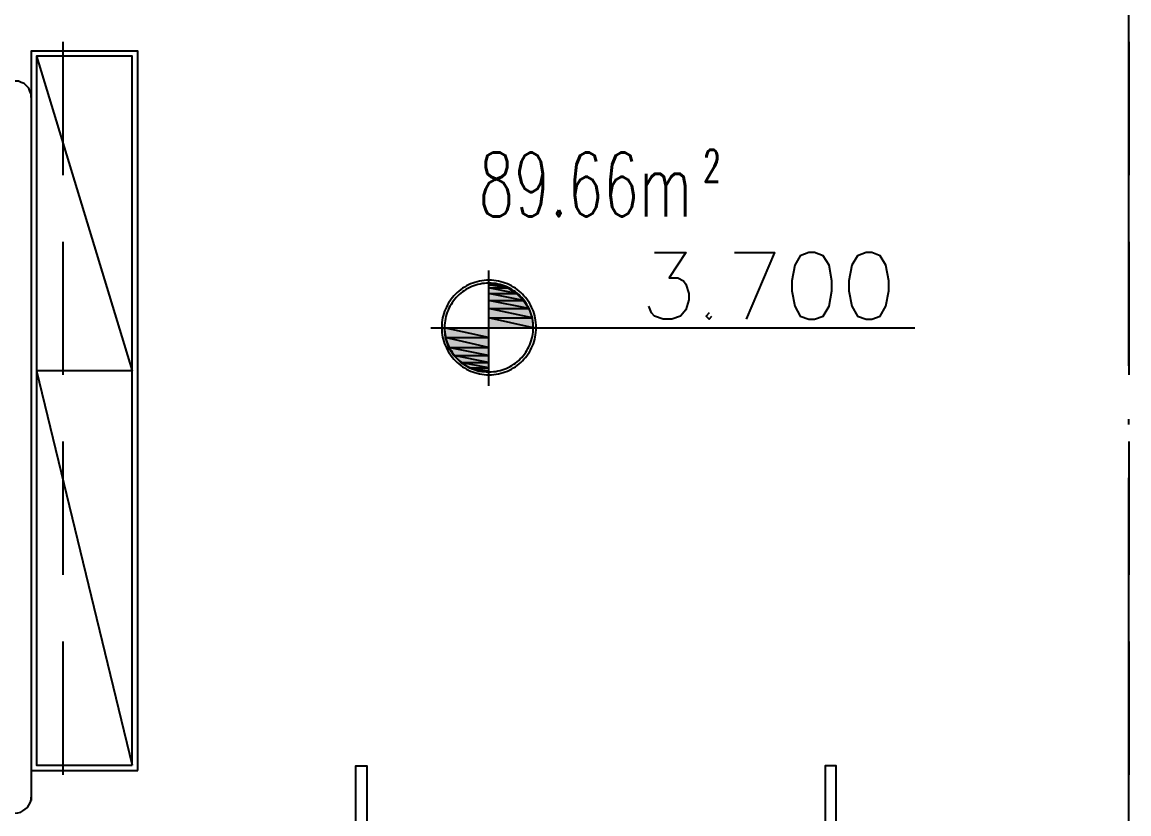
# Model space of a CAD drawing. Header units: millimetres. Extents: x -1120 to 100154, y -9529 to 14223.
# Drawn here: x 4647 to 8800, y 1538 to 4509 of the extents above; entities that cross this region are included whole.
import ezdxf

# ---------------------------------------------------------------- set-up
doc = ezdxf.new("R2010")
doc.units = ezdxf.units.MM
doc.linetypes.add('DOTE', pattern=[2.42, 2, -0.2, 0.02, -0.2])
for name, color, linetype in [('A-DOTE', 1, 'Continuous'), ('A-房间名称', 7, 'Continuous'), ('A-立面看线', 7, 'Continuous')]:
    doc.layers.add(name, color=color, linetype=linetype)
doc.styles.add('_TCH_WINDOW', font='SIMPLEX', dxfattribs={"bigfont": 'GBCBIG'})

msp = doc.modelspace()

# ---------------------------------------------------------------- hatches: boundary and pattern name
at = {"layer": 'A-立面看线'}
for points in [[(6397.7, 3527.5), (6397.7, 3523.1), (6434.7, 3523.1)], [(6397.7, 3512.2), (6469.5, 3512.2), (6397.7, 3523.1)], [(6469.5, 3512.2), (6397.7, 3523.1), (6434.7, 3523.1)], [(6397.7, 3490.5), (6502.2, 3490.5), (6397.7, 3512.2)], [(6502.2, 3490.5), (6397.7, 3512.2), (6469.5, 3512.2)], [(6397.7, 3464.3), (6528.3, 3464.3), (6397.7, 3490.5)], [(6528.3, 3464.3), (6397.7, 3490.5), (6502.2, 3490.5)], [(6397.7, 3433.9), (6547.9, 3433.9), (6397.7, 3464.3)], [(6547.9, 3433.9), (6397.7, 3464.3), (6528.3, 3464.3)], [(6397.7, 3399.1), (6560.9, 3399.1), (6397.7, 3433.9)], [(6560.9, 3399.1), (6397.7, 3433.9), (6547.9, 3433.9)], [(6397.7, 3362.1), (6565.3, 3362.1), (6397.7, 3399.1)], [(6565.3, 3362.1), (6397.7, 3399.1), (6560.9, 3399.1)], [(6234.5, 3325.1), (6397.7, 3325.1), (6230.2, 3362.1)], [(6397.7, 3325.1), (6230.2, 3362.1), (6397.7, 3362.1)], [(6247.6, 3288.1), (6397.7, 3288.1), (6234.5, 3325.1)], [(6397.7, 3288.1), (6234.5, 3325.1), (6397.7, 3325.1)], [(6267.2, 3257.6), (6397.7, 3257.6), (6247.6, 3288.1)], [(6397.7, 3257.6), (6247.6, 3288.1), (6397.7, 3288.1)], [(6293.3, 3231.5), (6397.7, 3231.5), (6267.2, 3257.6)], [(6397.7, 3231.5), (6267.2, 3257.6), (6397.7, 3257.6)], [(6325.9, 3211.9), (6397.7, 3211.9), (6293.3, 3231.5)], [(6397.7, 3211.9), (6293.3, 3231.5), (6397.7, 3231.5)], [(6325.9, 3211.9), (6360.7, 3198.9), (6397.7, 3198.9)], [(6325.9, 3211.9), (6397.7, 3211.9), (6397.7, 3198.9)], [(6360.7, 3198.9), (6397.7, 3198.9), (6397.7, 3194.5)]]:
    msp.add_hatch(color=256, dxfattribs=at).paths.add_polyline_path(points)

# ---------------------------------------------------------------- linework, layer by layer
at = {"layer": 'A-DOTE', "linetype": 'DOTE', "ltscale": 1000}
msp.add_line((8800, 799.7), (8800, 7220.3), dxfattribs=at)
at = {"layer": 'A-立面看线'}
for points in [[(4800.5, 3934.4), (4800.5, 4434.9)], [(8800.1, 4434.9), (8800.1, 3934.4)], [(5081.2, 1701.7), (5081.2, 4400.1), (4680.8, 4400.1), (4680.8, 1701.7), (5081.2, 1701.7)], [(5059.4, 1721.3), (5059.4, 4380.5), (4700.4, 4380.5), (4700.4, 1721.3), (5059.4, 1721.3)], [(4700.4, 4380.5), (5059.4, 3201), (4700.4, 3201), (5059.4, 1721.3)], [(4680.8, 4226), (4680.8, 4239), (4676.4, 4249.9), (4672.1, 4260.8), (4663.4, 4269.5), (4654.7, 4278.2), (4643.8, 4282.6), (4632.9, 4286.9), (4619.9, 4286.9)], [(4680.8, 4221.6), (4680.8, 1588.6)], [(4800.5, 3185.8), (4800.5, 3684.1)], [(8800.1, 3684.1), (8800.1, 3185.8)], [(7020.1, 3645), (7137.6, 3645), (7074.5, 3549.2), (7107.1, 3549.2), (7128.9, 3538.3), (7137.6, 3525.3), (7148.5, 3490.5), (7148.5, 3466.5), (7137.6, 3429.5), (7118, 3405.6), (7085.4, 3394.7), (7052.7, 3394.7), (7020.1, 3405.6), (7009.2, 3418.6), (6998.3, 3442.6)], [(7320.4, 3645), (7470.5, 3645), (7363.9, 3394.7)], [(7598.9, 3645), (7566.3, 3631.9), (7546.7, 3597.1), (7535.8, 3538.3), (7535.8, 3501.3), (7546.7, 3442.6), (7566.3, 3405.6), (7598.9, 3394.7), (7620.7, 3394.7), (7653.3, 3405.6), (7675.1, 3442.6), (7686, 3501.3), (7686, 3538.3), (7675.1, 3597.1), (7653.3, 3631.9), (7620.7, 3645), (7598.9, 3645)], [(7814.4, 3645), (7781.7, 3631.9), (7760, 3597.1), (7749.1, 3538.3), (7749.1, 3501.3), (7760, 3442.6), (7781.7, 3405.6), (7814.4, 3394.7), (7836.1, 3394.7), (7866.6, 3405.6), (7888.3, 3442.6), (7899.2, 3501.3), (7899.2, 3538.3), (7888.3, 3597.1), (7866.6, 3631.9), (7836.1, 3645), (7814.4, 3645)], [(6397.7, 3577.5), (6397.7, 3144.5)], [(6398.8, 3540.5), (6389.7, 3540.3), (6380.7, 3539.6), (6371.8, 3538.5), (6363.1, 3536.9), (6354.5, 3534.9), (6346.1, 3532.5), (6337.8, 3529.7), (6329.8, 3526.6), (6321.9, 3523), (6314.3, 3519.1), (6306.8, 3514.8), (6299.7, 3510.2), (6292.7, 3505.3), (6286, 3500), (6279.6, 3494.4), (6273.4, 3488.6), (6267.5, 3482.4), (6262, 3476), (6256.7, 3469.3), (6251.7, 3462.3), (6247.1, 3455.1), (6242.9, 3447.7), (6238.9, 3440), (6235.4, 3432.2), (6232.2, 3424.1), (6229.4, 3415.9), (6227, 3407.5), (6225.1, 3398.9), (6223.5, 3390.2), (6222.4, 3381.3), (6221.7, 3372.3), (6221.5, 3363.2), (6221.7, 3354), (6222.4, 3345), (6223.5, 3336.1), (6225.1, 3327.4), (6227, 3318.8), (6229.4, 3310.4), (6232.2, 3302.2), (6235.4, 3294.1), (6238.9, 3286.3), (6242.9, 3278.6), (6247.1, 3271.2), (6251.7, 3264), (6256.7, 3257), (6262, 3250.3), (6267.5, 3243.9), (6273.4, 3237.8), (6279.6, 3231.9), (6286, 3226.3), (6292.7, 3221), (6299.7, 3216.1), (6306.8, 3211.5), (6314.3, 3207.2), (6321.9, 3203.3), (6329.8, 3199.7), (6337.8, 3196.6), (6346.1, 3193.8), (6354.5, 3191.4), (6363.1, 3189.4), (6371.8, 3187.8), (6380.7, 3186.7), (6389.7, 3186), (6398.8, 3185.8), (6407.9, 3186), (6416.9, 3186.7), (6425.8, 3187.8), (6434.6, 3189.4), (6443.1, 3191.4), (6451.6, 3193.8), (6459.8, 3196.6), (6467.8, 3199.7), (6475.7, 3203.3), (6483.3, 3207.2), (6490.8, 3211.5), (6498, 3216.1), (6504.9, 3221), (6511.6, 3226.3), (6518.1, 3231.9), (6524.2, 3237.8), (6530.1, 3243.9), (6535.7, 3250.3), (6540.9, 3257), (6545.9, 3264), (6550.5, 3271.2), (6554.8, 3278.6), (6558.7, 3286.3), (6562.2, 3294.1), (6565.4, 3302.2), (6568.2, 3310.4), (6570.6, 3318.8), (6572.6, 3327.4), (6574.1, 3336.1), (6575.2, 3345), (6575.9, 3354), (6576.2, 3363.2), (6575.9, 3372.3), (6575.2, 3381.3), (6574.1, 3390.2), (6572.6, 3398.9), (6570.6, 3407.5), (6568.2, 3415.9), (6565.4, 3424.1), (6562.2, 3432.2), (6558.7, 3440), (6554.8, 3447.7), (6550.5, 3455.1), (6545.9, 3462.3), (6540.9, 3469.3), (6535.7, 3476), (6530.1, 3482.4), (6524.2, 3488.6), (6518.1, 3494.4), (6511.6, 3500), (6504.9, 3505.3), (6498, 3510.2), (6490.8, 3514.8), (6483.3, 3519.1), (6475.7, 3523), (6467.8, 3526.6), (6459.8, 3529.7), (6451.6, 3532.5), (6443.1, 3534.9), (6434.6, 3536.9), (6425.8, 3538.5), (6416.9, 3539.6), (6407.9, 3540.3), (6398.8, 3540.5)], [(6398.8, 3529.6), (6390.2, 3529.4), (6381.8, 3528.8), (6373.5, 3527.7), (6365.3, 3526.2), (6357.2, 3524.4), (6349.3, 3522.1), (6341.6, 3519.5), (6334, 3516.5), (6326.6, 3513.2), (6319.5, 3509.5), (6312.5, 3505.5), (6305.7, 3501.2), (6299.2, 3496.6), (6292.9, 3491.6), (6286.9, 3486.4), (6281.1, 3480.9), (6275.6, 3475.1), (6270.4, 3469), (6265.4, 3462.8), (6260.8, 3456.2), (6256.4, 3449.5), (6252.4, 3442.5), (6248.8, 3435.3), (6245.4, 3428), (6242.4, 3420.4), (6239.8, 3412.7), (6237.6, 3404.8), (6235.7, 3396.7), (6234.3, 3388.5), (6233.2, 3380.2), (6232.6, 3371.7), (6232.3, 3363.2), (6232.6, 3354.6), (6233.2, 3346.1), (6234.3, 3337.8), (6235.7, 3329.6), (6237.6, 3321.6), (6239.8, 3313.7), (6242.4, 3305.9), (6245.4, 3298.4), (6248.8, 3291), (6252.4, 3283.8), (6256.4, 3276.8), (6260.8, 3270.1), (6265.4, 3263.6), (6270.4, 3257.3), (6275.6, 3251.2), (6281.1, 3245.4), (6286.9, 3239.9), (6292.9, 3234.7), (6299.2, 3229.8), (6305.7, 3225.1), (6312.5, 3220.8), (6319.5, 3216.8), (6326.6, 3213.1), (6334, 3209.8), (6341.6, 3206.8), (6349.3, 3204.2), (6357.2, 3201.9), (6365.3, 3200.1), (6373.5, 3198.6), (6381.8, 3197.5), (6390.2, 3196.9), (6398.8, 3196.7), (6407.4, 3196.9), (6415.8, 3197.5), (6424.2, 3198.6), (6432.4, 3200.1), (6440.4, 3201.9), (6448.3, 3204.2), (6456, 3206.8), (6463.6, 3209.8), (6471, 3213.1), (6478.2, 3216.8), (6485.1, 3220.8), (6491.9, 3225.1), (6498.4, 3229.8), (6504.7, 3234.7), (6510.7, 3239.9), (6516.5, 3245.4), (6522, 3251.2), (6527.3, 3257.3), (6532.2, 3263.6), (6536.9, 3270.1), (6541.2, 3276.8), (6545.2, 3283.8), (6548.9, 3291), (6552.2, 3298.4), (6555.2, 3305.9), (6557.8, 3313.7), (6560, 3321.6), (6561.9, 3329.6), (6563.4, 3337.8), (6564.4, 3346.1), (6565.1, 3354.6), (6565.3, 3363.2), (6565.1, 3371.7), (6564.4, 3380.2), (6563.4, 3388.5), (6561.9, 3396.7), (6560, 3404.8), (6557.8, 3412.7), (6555.2, 3420.4), (6552.2, 3428), (6548.9, 3435.3), (6545.2, 3442.5), (6541.2, 3449.5), (6536.9, 3456.2), (6532.2, 3462.8), (6527.3, 3469), (6522, 3475.1), (6516.5, 3480.9), (6510.7, 3486.4), (6504.7, 3491.6), (6498.4, 3496.6), (6491.9, 3501.2), (6485.1, 3505.5), (6478.2, 3509.5), (6471, 3513.2), (6463.6, 3516.5), (6456, 3519.5), (6448.3, 3522.1), (6440.4, 3524.4), (6432.4, 3526.2), (6424.2, 3527.7), (6415.8, 3528.8), (6407.4, 3529.4), (6398.8, 3529.6)], [(7224.6, 3418.6), (7213.8, 3405.6), (7224.6, 3394.7), (7235.5, 3405.6)], [(6180.1, 3362.1), (7997.2, 3362.1)], [(4800.5, 2435.1), (4800.5, 2935.6)], [(8800.1, 2935.6), (8800.1, 2435.1)], [(4800.5, 1684.3), (4800.5, 2184.8)], [(8800.1, 2184.8), (8800.1, 1684.3)], [(5899.4, 820.4), (5899.4, 1719.1), (5940.7, 1719.1), (5940.7, 820.4), (5899.4, 820.4), (5899.4, 779)], [(7659.9, 820.4), (7701.2, 820.4), (7701.2, 1719.1), (7659.9, 1719.1), (7659.9, 820.4)], [(4619.9, 1540.7), (4630.7, 1542.9), (4641.6, 1545), (4650.3, 1549.4), (4659, 1555.9), (4667.7, 1562.4), (4672.1, 1571.1), (4678.6, 1582), (4680.8, 1590.7), (4680.8, 1601.6)]]:
    msp.add_lwpolyline(points, dxfattribs=at)
for points in [[(6397.7, 3527.5), (6397.7, 3523.1), (6434.7, 3523.1)], [(6397.7, 3512.2), (6469.5, 3512.2), (6397.7, 3523.1)], [(6469.5, 3512.2), (6397.7, 3523.1), (6434.7, 3523.1)], [(6397.7, 3490.5), (6502.2, 3490.5), (6397.7, 3512.2)], [(6502.2, 3490.5), (6397.7, 3512.2), (6469.5, 3512.2)], [(6397.7, 3464.3), (6528.3, 3464.3), (6397.7, 3490.5)], [(6528.3, 3464.3), (6397.7, 3490.5), (6502.2, 3490.5)], [(6397.7, 3433.9), (6547.9, 3433.9), (6397.7, 3464.3)], [(6547.9, 3433.9), (6397.7, 3464.3), (6528.3, 3464.3)], [(6397.7, 3399.1), (6560.9, 3399.1), (6397.7, 3433.9)], [(6560.9, 3399.1), (6397.7, 3433.9), (6547.9, 3433.9)], [(6397.7, 3362.1), (6565.3, 3362.1), (6397.7, 3399.1)], [(6565.3, 3362.1), (6397.7, 3399.1), (6560.9, 3399.1)], [(6234.5, 3325.1), (6397.7, 3325.1), (6230.2, 3362.1)], [(6397.7, 3325.1), (6230.2, 3362.1), (6397.7, 3362.1)], [(6247.6, 3288.1), (6397.7, 3288.1), (6234.5, 3325.1)], [(6397.7, 3288.1), (6234.5, 3325.1), (6397.7, 3325.1)], [(6267.2, 3257.6), (6397.7, 3257.6), (6247.6, 3288.1)], [(6397.7, 3257.6), (6247.6, 3288.1), (6397.7, 3288.1)], [(6293.3, 3231.5), (6397.7, 3231.5), (6267.2, 3257.6)], [(6397.7, 3231.5), (6267.2, 3257.6), (6397.7, 3257.6)], [(6325.9, 3211.9), (6397.7, 3211.9), (6293.3, 3231.5)], [(6397.7, 3211.9), (6293.3, 3231.5), (6397.7, 3231.5)], [(6325.9, 3211.9), (6360.7, 3198.9), (6397.7, 3198.9)], [(6325.9, 3211.9), (6397.7, 3211.9), (6397.7, 3198.9)], [(6360.7, 3198.9), (6397.7, 3198.9), (6397.7, 3194.5)]]:
    msp.add_lwpolyline(points, close=True, dxfattribs=at)

# ---------------------------------------------------------------- texts
at = {"layer": 'A-房间名称', "style": '_TCH_WINDOW', "width": 0.65}
for s, height, p in [('2', 120, (7202, 3910)), ('89.66m', 240, (6360, 3780))]:
    msp.add_text(s, height=height, dxfattribs=at).set_placement(p)

doc.saveas('drawing.dxf')
